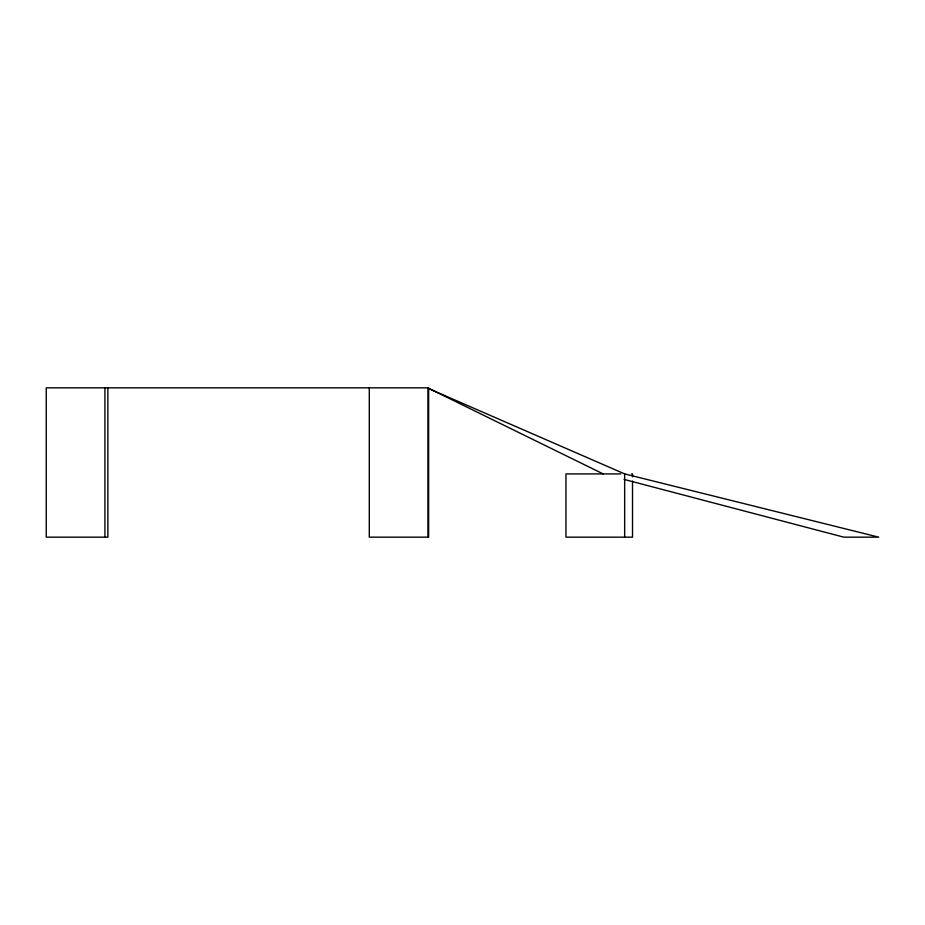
<?xml version="1.0" encoding="UTF-8"?>
<svg xmlns="http://www.w3.org/2000/svg" width="925" height="925" viewBox="0 0 925 925"><rect width="100%" height="100%" fill="white"/><g stroke="black" fill="none" stroke-linecap="round" stroke-linejoin="round"><path stroke-width="1.39" d="M620.721 473.912L565.961 473.912L565.961 537.159L632.515 537.159L632.515 481.092M631.509 473.912L632.515 473.912L632.515 476.791M428.287 388.419L624.653 473.912L878.75 537.159L843.797 537.159L624.04 479.393M603.169 473.912L427.651 387.841L46.25 387.841L46.25 537.159L107.867 537.159L107.867 387.841M624.653 473.912L624.653 537.159M428.645 387.841L428.645 537.159L369.283 537.159L369.283 387.841M427.974 387.841L427.974 537.159M104.93 387.841L104.93 537.159"/></g></svg>
